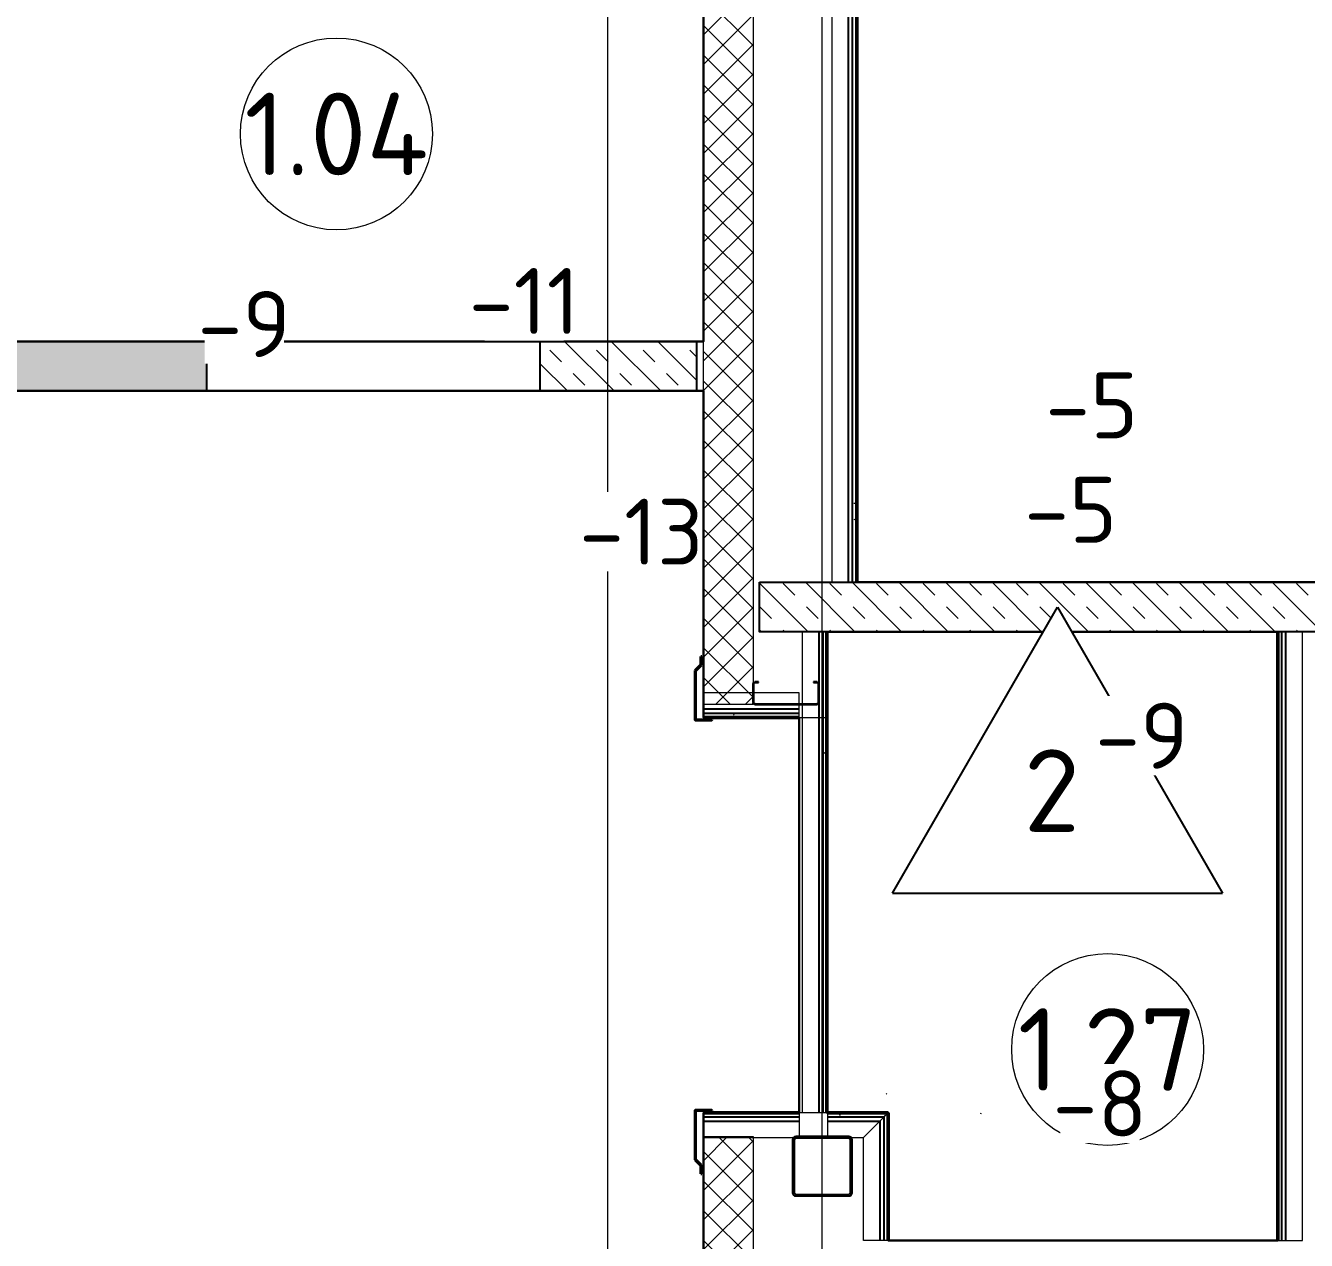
# Model space of a CAD drawing. Header units: metres. Extents: x -7665 to -5405, y -4871 to -3608.
# Drawn here: x -5515.901 to -5512.019, y -4859.607 to -4855.925 of the extents above; entities that cross this region are included whole.
import ezdxf
from ezdxf.enums import TextEntityAlignment as Align

# ---------------------------------------------------------------- set-up
doc = ezdxf.new("R2010")
doc.units = ezdxf.units.M
for name, pattern in [('_ШТР__3__1_5_', [4.5, 3, -1.5]), ('XKITLINE00', [0]), ('Xref_level ST-8$0$DASHDOT', [25.4, 12.7, -6.35, 0, -6.35])]:
    doc.linetypes.add(name, pattern=pattern)
for name, color, linetype in [('01', 123, 'Continuous'), ('A-Wall', 113, 'Continuous'), ('Part', 7, 'Continuous'), ('высотные отклонения', 7, 'Continuous'), ('Лестницы', 7, 'Continuous'), ('Основной', 7, 'Continuous'), ('Стены', 7, 'Continuous'), ('Стены ГКЛ (графика)', 7, 'Continuous')]:
    doc.layers.add(name, color=color, linetype=linetype)
doc.layers.add('_5-1_Площадь помещений', color=2, linetype='Continuous', lineweight=30, plot=False)
for name, color, linetype, lineweight in [('S-WALL-PATT', 7, 'Continuous', 0), ('Выноски', 7, 'Continuous', 15), ('Обобщенные модели', 7, 'Continuous', 18), ('ОСИ', 250, 'Xref_level ST-8$0$DASHDOT', 5), ('Стены штриховка', 7, 'Continuous', 9)]:
    doc.layers.add(name, color=color, linetype=linetype, lineweight=lineweight)
doc.layers.add('ГКЛ (контур)', color=255, linetype='Continuous', plot=False)
doc.layers.add('ГКЛ Откосы (контур)', color=7, linetype='Continuous', plot=False)
doc.styles.add('Норм 2.5', font='isocpeur.ttf', dxfattribs={"height": 2.5})
pattern_1 = [(0, (12, 6), (3, 300), [3, -300]), (10, (108, 12), (-49.14003004104248, 295.9632704366632), [2.999999999999999, -299.9999999999998]), (20, (54, 78), (-99.78696513534288, 282.9338466657496), [3, -300]), (29.99999999999999, (120, 126), (-147.4019237886467, 261.3076211353316), [3, -300]), (40, (42.00000000000001, 144), (-190.5381495766049, 231.741695764753), [2.999999999999999, -299.9999999999998]), (49.99999999999999, (66, 216), (-227.8849701066338, 195.1344162353187), [3, -300]), (59.99999999999999, (24, 270), (-258.3076211353316, 152.5980762113534), [3, -300]), (70, (120, 264), (-280.8817258057955, 105.4251208600584), [2.999999999999999, -299.9999999999998]), (80, (192, 276), (-294.9213813706616, 55.04887655911575), [2.999999999999999, -299.9999999999998]), (90, (228, 204), (-300, 3.000000000000018), [3, -300]), (99.99999999999997, (288, 198), (-295.9632704366632, -49.14003004104247), [3, -299.9999999999999]), (110, (288, 90), (-282.9338466657496, -99.78696513534288), [3, -300]), (120, (234, 54), (-261.3076211353316, -147.4019237886466), [2.999999999999999, -299.9999999999998]), (130, (150, 72), (-231.741695764753, -190.5381495766049), [3, -300]), (140, (204, 126), (-195.1344162353188, -227.8849701066338), [3, -300]), (150, (150, 180), (-152.5980762113533, -258.3076211353316), [3, -300]), (160.0000000000001, (276, 12), (-105.4251208600585, -280.8817258057954), [3, -300])]
pattern_2 = [(315, (-8245.935953851736, -4184.874212591381), (0.07071067811865477, 0.07071067811865474), []), (315, (-8245.865253851736, -4184.874212591381), (0.07071067811865477, 0.07071067811865474), [0.05, -0.05])]
pattern_3 = [(45, (0, 0), (-44.90128060534577, 44.90128060534577), []), (135, (0, 0), (-44.90128060534577, -44.90128060534576), [])]

# ---------------------------------------------------------------- blocks, each defined once
blk = doc.blocks.new('*U188')
at = {"layer": 'A-Wall', "linetype": 'Continuous', "lineweight": 18}
h = blk.add_hatch(dxfattribs=at)
h.set_pattern_fill('GENERAL_TEXTURE', color=30, scale=300, style=0, pattern_type=2)
h.set_pattern_definition(pattern_1)
h.paths.add_polyline_path([(12.5, 0), (12.5, -12.5), (530.7155004115775, -12.5), (530.7155004115775, 0)], flags=0)
at = {"layer": 'A-Wall', "color": 30, "linetype": 'Continuous', "lineweight": 50}
blk.add_line((0.8847013400118158, -1.347017690507073), (290.8847013401282, -1.347017690507073), dxfattribs=at)
at = {"layer": 'A-Wall', "color": 11, "linetype": 'Continuous', "lineweight": 25}
for p, q in [((0.8847013400118158, -13.84701769050707), (290.8847013401282, -13.84701769050707)), ((0.8847013400118158, -26.34701769050707), (290.8847013401282, -26.34701769050707))]:
    blk.add_line(p, q, dxfattribs=at)
at = {"layer": 'A-Wall', "color": 8, "linetype": 'Continuous', "lineweight": 0}
blk.add_line((0.8847013400118158, -76.34701769050707), (290.8847013401282, -76.34701769050707), dxfattribs=at)
for points in [[(0.8847013400118158, -1.347017690507073), (0.8847013400118158, -76.34701769050707)], [(290.8847013401282, -1.347017690507073), (290.8847013401282, -76.34701769050707)]]:
    blk.add_lwpolyline(points, dxfattribs=at)
blk = doc.blocks.new('*U77')
at = {"layer": 'A-Wall', "linetype": 'Continuous', "lineweight": 18}
h = blk.add_hatch(dxfattribs=at)
h.set_pattern_fill('GENERAL_TEXTURE', color=30, scale=300, style=0, pattern_type=2)
h.set_pattern_definition(pattern_1)
h.paths.add_polyline_path([(12.5, 0), (12.5, -12.5), (530.7155004115775, -12.5), (530.7155004115775, 0)], flags=0)
at = {"layer": 'A-Wall', "color": 30, "linetype": 'Continuous', "lineweight": 50}
blk.add_line((0.8847013400118158, -1.347017690507073), (3390.084150746832, -1.347017690507073), dxfattribs=at)
at = {"layer": 'A-Wall', "color": 11, "linetype": 'Continuous', "lineweight": 25}
for p, q in [((0.8847013400118158, -13.84701769050707), (3402.584150746832, -13.84701769050707)), ((0.8847013400118158, -26.34701769050707), (3415.084150746832, -26.34701769050707))]:
    blk.add_line(p, q, dxfattribs=at)
at = {"layer": 'A-Wall', "color": 8, "linetype": 'Continuous', "lineweight": 0}
blk.add_line((0.8847013400118158, -76.34701769050706), (3465.084150746832, -76.34701769050707), dxfattribs=at)
for points in [[(0.8847013400118158, -1.347017690507073), (0.8847013400118158, -76.34701769050706)], [(3465.084150746832, -76.34701769050707), (3390.084150746832, -1.347017690507073)]]:
    blk.add_lwpolyline(points, dxfattribs=at)
blk = doc.blocks.new('*U15')
for points in [[(-80.00000000000001, -89.99999999999999), (80.00000000000001, -90, 0.4142135623730951), (90, -79.99999999999999), (90.00000000000001, 79.99999999999999, 0.4142135623730955), (80.00000000000001, 90), (-80.00000000000001, 90.00000000000001, 0.4142135623730947), (-89.99999999999997, 79.99999999999999), (-90, -79.99999999999999, 0.4142135623730947)], [(-80.00000000000001, -84.99999999999997), (80.00000000000001, -84.99999999999999, 0.4142135623730943), (84.99999999999999, -80), (85, 80, 0.4142135623730951), (80.00000000000001, 84.99999999999999), (-80.00000000000001, 85, 0.4142135623730933), (-84.99999999999996, 80), (-84.99999999999999, -80, 0.4142135623730933)]]:
    blk.add_lwpolyline(points, format="xyb", close=True)
blk = doc.blocks.new('*U51')
at = {"layer": 'S-WALL-PATT', "lineweight": 0, "true_color": 0x636466}
h = blk.add_hatch(dxfattribs=at)
h.set_pattern_fill('ANSI37', color=251, scale=20)
h.set_pattern_definition(pattern_3)
h.paths.add_polyline_path([(-150, 0), (-1.4210854715202e-14, 0), (1.4210854715202e-14, 4230), (-150, 4230)])
at = {"color": 0}
blk.add_lwpolyline([(-150, 0), (0, 0), (0, 4230), (-150, 4230)], close=True, dxfattribs=at)
blk = doc.blocks.new('*U52')
at = {"layer": 'S-WALL-PATT', "lineweight": 0, "true_color": 0x636466}
h = blk.add_hatch(dxfattribs=at)
h.set_pattern_fill('ANSI37', color=251, scale=20)
h.set_pattern_definition(pattern_3)
h.paths.add_polyline_path([(-150, 0), (0, 0), (0, 6720), (-150, 6720)])
at = {"color": 0}
blk.add_lwpolyline([(-150, 0), (0, 0), (0, 6720), (-150, 6720)], close=True, dxfattribs=at)
blk = doc.blocks.new('СТ1')
at = {"layer": 'Part', "linetype": 'XKITLINE00'}
for p, q in [((0, 64.96530189411715), (0.06107134884223342, 65.81919092370663)), ((0, -123.0346981058829), (0, 64.96530189411715)), ((2.045771019998938, 65.53383419092279), (2, 64.89387171296403)), ((2, -122.9632679247297), (2, 64.89387171296403)), ((5.146110970526934, 70.90423054539133), (6, 70.96530189411715)), ((6.071430181153119, 68.96530189411715), (5.431467703077942, 68.91953087435104)), ((6, 70.96530189411715), (62, 70.96530189411715)), ((6.071430181153119, 68.96530189411715), (61.92856981884688, 68.96530189411715)), ((62.56853229692206, 68.91953087435104), (61.92856981884688, 68.96530189411715)), ((62, 70.96530189411715), (62.85388902947307, 70.90423054539133)), ((65.87564456090331, 65.87564456101973), (67.45779197197407, 67.45779197209049)), ((66, 64.89387171296403), (65.95422898046672, 65.53383419092279)), ((66, 53.96530189411715), (66, 64.89387171296403)), ((68, 53.96530189411715), (66, 53.96530189411715)), ((67.93892865115777, 65.81919092370663), (68, 64.96530189411715)), ((68, 64.96530189411715), (68, 53.96530189411715)), ((0, 0), (2, 2)), ((66, -112.0346981058829), (68, -112.0346981058829)), ((66, -122.9632679247297), (66, -112.0346981058829)), ((68, -112.0346981058829), (68, -123.0346981058829)), ((0.06107134884223342, -123.8885871354723), (0, -123.0346981058829)), ((2, -122.9632679247297), (2.045771019998938, -123.6032304026885)), ((6, -129.0346981058829), (5.146110970526934, -128.973626757157)), ((5.431467703077942, -126.9889270861167), (6.071430181153119, -127.0346981058829)), ((6, -129.0346981058829), (62, -129.0346981058829)), ((6.071430181153119, -127.0346981058829), (61.92856981884688, -127.0346981058829)), ((61.92856981884688, -127.0346981058829), (62.56853229692206, -126.9889270861167)), ((62.85388902947307, -128.973626757157), (62, -129.0346981058829)), ((65.95422898046672, -123.6032304026885), (66, -122.9632679247297)), ((68, -123.0346981058829), (67.93892865115777, -123.8885871354723))]:
    blk.add_line(p, q, dxfattribs=at)
for centre, radius, start, end in [((6, 64.96530189411715), 5.99999999999228, 98.18181817978395, 171.8181818202161), ((6, 64.96530189411715), 3.994891212612249, 98.18181817978395, 171.8181818202161), ((62, 64.96530189411715), 3.994891212614952, 8.181818179783926, 81.81818182021608), ((62, 64.96530189411715), 5.999999999996499, 8.181818179783926, 81.81818182021608), ((6, -123.0346981058829), 6.000000000000719, 188.1818181797839, 261.8181818202161), ((6, -123.0346981058829), 3.994891212611036, 188.1818181797839, 261.8181818202161), ((62, -123.0346981058829), 3.994891212615256, 278.1818181797839, 351.8181818202161), ((62, -123.0346981058829), 5.999999999992887, 278.1818181797839, 351.8181818202161)]:
    blk.add_arc(centre, radius, start, end, dxfattribs=at)
blk = doc.blocks.new('*U153')
at = {"layer": 'A-Wall', "linetype": 'Continuous', "lineweight": 18}
h = blk.add_hatch(dxfattribs=at)
h.set_pattern_fill('GENERAL_TEXTURE', color=30, scale=300, style=0, pattern_type=2)
h.set_pattern_definition(pattern_1)
h.paths.add_polyline_path([(12.5, 0), (12.5, -12.5), (530.7155004115775, -12.5), (530.7155004115775, 0)], flags=0)
at = {"layer": 'A-Wall', "color": 30, "linetype": 'Continuous', "lineweight": 50}
blk.add_line((0.8847013400118158, -1.347017690507073), (1845.884701340012, -1.347017690507073), dxfattribs=at)
at = {"layer": 'A-Wall', "color": 11, "linetype": 'Continuous', "lineweight": 25}
for p, q in [((0.8847013400118158, -13.84701769050707), (1845.884701340012, -13.84701769050707)), ((0.8847013400118158, -26.34701769050707), (1845.884701340012, -26.34701769050707))]:
    blk.add_line(p, q, dxfattribs=at)
at = {"layer": 'A-Wall', "color": 8, "linetype": 'Continuous', "lineweight": 0}
blk.add_line((0.8847013400118158, -76.34701769050707), (1845.884701340012, -76.34701769050707), dxfattribs=at)
for points in [[(0.8847013400118158, -1.347017690507073), (0.8847013400118158, -76.34701769050707)], [(1845.884701340012, -1.347017690507073), (1845.884701340012, -76.34701769050707)]]:
    blk.add_lwpolyline(points, dxfattribs=at)
blk = doc.blocks.new('*U156')
at = {"layer": 'A-Wall', "linetype": 'Continuous', "lineweight": 18}
h = blk.add_hatch(dxfattribs=at)
h.set_pattern_fill('GENERAL_TEXTURE', color=30, scale=300, style=0, pattern_type=2)
h.set_pattern_definition(pattern_1)
h.paths.add_polyline_path([(12.5, 0), (12.5, -12.5), (530.7155004115775, -12.5), (530.7155004115775, 0)], flags=0)
at = {"layer": 'A-Wall', "color": 30, "linetype": 'Continuous', "lineweight": 50}
blk.add_line((0.8847013400118158, -1.347017690507073), (184.8847013400118, -1.347017690507073), dxfattribs=at)
at = {"layer": 'A-Wall', "color": 11, "linetype": 'Continuous', "lineweight": 25}
for p, q in [((0.8847013400118158, -13.84701769050707), (172.3847013400118, -13.84701769050707)), ((0.8847013400118158, -26.34701769050707), (159.8847013400118, -26.34701769050707))]:
    blk.add_line(p, q, dxfattribs=at)
at = {"layer": 'A-Wall', "color": 8, "linetype": 'Continuous', "lineweight": 0}
blk.add_line((0.8847013400118158, -76.34701769050706), (109.8847013400118, -76.34701769050707), dxfattribs=at)
for points in [[(0.8847013400118158, -1.347017690507073), (0.8847013400118158, -76.34701769050706)], [(109.8847013400118, -76.34701769050707), (184.8847013400118, -1.347017690507073)]]:
    blk.add_lwpolyline(points, dxfattribs=at)
blk = doc.blocks.new('*U154')
at = {"layer": 'A-Wall', "linetype": 'Continuous', "lineweight": 18}
h = blk.add_hatch(dxfattribs=at)
h.set_pattern_fill('GENERAL_TEXTURE', color=30, scale=300, style=0, pattern_type=2)
h.set_pattern_definition(pattern_1)
h.paths.add_polyline_path([(12.5, 0), (12.5, -12.5), (530.7155004115775, -12.5), (530.7155004115775, 0)], flags=0)
at = {"layer": 'A-Wall', "color": 30, "linetype": 'Continuous', "lineweight": 50}
blk.add_line((0.8847013400118158, -1.347017690507073), (1458.411041691452, -1.347017690507073), dxfattribs=at)
at = {"layer": 'A-Wall', "color": 11, "linetype": 'Continuous', "lineweight": 25}
for p, q in [((0.8847013400118158, -13.84701769050707), (1458.411041691452, -13.84701769050707)), ((0.8847013400118158, -26.34701769050707), (1458.411041691452, -26.34701769050707))]:
    blk.add_line(p, q, dxfattribs=at)
at = {"layer": 'A-Wall', "color": 8, "linetype": 'Continuous', "lineweight": 0}
blk.add_line((0.8847013400118158, -76.34701769050707), (1458.411041691452, -76.34701769050707), dxfattribs=at)
for points in [[(0.8847013400118158, -1.347017690507073), (0.8847013400118158, -76.34701769050707)], [(1458.411041691452, -1.347017690507073), (1458.411041691452, -76.34701769050707)]]:
    blk.add_lwpolyline(points, dxfattribs=at)
blk = doc.blocks.new('*U155')
at = {"layer": 'A-Wall', "linetype": 'Continuous', "lineweight": 18}
h = blk.add_hatch(dxfattribs=at)
h.set_pattern_fill('GENERAL_TEXTURE', color=30, scale=300, style=0, pattern_type=2)
h.set_pattern_definition(pattern_1)
h.paths.add_polyline_path([(12.5, 0), (12.5, -12.5), (530.7155004115775, -12.5), (530.7155004115775, 0)], flags=0)
at = {"layer": 'A-Wall', "color": 30, "linetype": 'Continuous', "lineweight": 50}
blk.add_line((0.8847013400118158, -1.347017690507073), (388.0393470061426, -1.347017690507073), dxfattribs=at)
at = {"layer": 'A-Wall', "color": 11, "linetype": 'Continuous', "lineweight": 25}
for p, q in [((0.8847013400118158, -13.84701769050707), (375.5393470061426, -13.84701769050707)), ((0.8847013400118158, -26.34701769050707), (363.0393470061426, -26.34701769050707))]:
    blk.add_line(p, q, dxfattribs=at)
at = {"layer": 'A-Wall', "color": 8, "linetype": 'Continuous', "lineweight": 0}
blk.add_line((0.8847013400118158, -76.34701769050706), (313.0393470061426, -76.34701769050707), dxfattribs=at)
for points in [[(0.8847013400118158, -1.347017690507073), (0.8847013400118158, -76.34701769050706)], [(313.0393470061426, -76.34701769050707), (388.0393470061426, -1.347017690507073)]]:
    blk.add_lwpolyline(points, dxfattribs=at)
blk = doc.blocks.new('ФЭ_Дверь сбоку (из гаража в тамбур)')
at = {"layer": 'Обобщенные модели', "lineweight": 9}
h = blk.add_hatch(dxfattribs=at)
h.set_pattern_fill('FP_4', color=256, style=0, pattern_type=2)
h.set_pattern_definition([(45, (345.3553390593333, 6.821210263296962e-13), (-106.0660171779821, 106.0660171779821), [])])
h.paths.add_polyline_path([(27400.35533905942, -294.9999999998949), (27417.35533905942, -277.9999999998988), (27416.94112549704, -276.9999999998947), (27399.94112549704, -293.9999999998951), (27290.76955262179, -293.9999999998948), (27273.76955262179, -276.9999999998943), (27273.35533905942, -277.9999999998984), (27290.35533905941, -294.9999999998946)], flags=0)
h.paths.add_polyline_path([(27442.35533905941, -275.999999999895), (27443.35533905941, -274.9999999998996), (27433.35533905942, -275.999999999895)], flags=0)
h.paths.add_polyline_path([(27257.35533905942, -275.9999999998944), (27257.35533905942, -274.9999999998947), (27248.35533905942, -275.9999999998944)], flags=0)
at = {"layer": 'Обобщенные модели', "lineweight": 40}
for p, q in [((27416.94112549701, -276.9999999998936), (27399.94112549701, -293.9999999998934)), ((27400.35533905938, -294.9999999998934), (27417.35533905938, -277.9999999998936)), ((27442.35533905938, -276.9999999998938), (27416.94112549701, -276.9999999998936)), ((27417.35533905938, -277.9999999998936), (27443.35533905939, -277.9999999998938)), ((27443.35533905939, -274.9999999998937), (27433.35533905939, -274.9999999998936)), ((27433.35533905939, -274.9999999998936), (27433.35533905939, -275.9999999998936)), ((27433.35533905939, -275.9999999998936), (27442.35533905938, -275.9999999998938)), ((27442.35533905938, -275.9999999998938), (27442.35533905938, -276.9999999998938)), ((27443.35533905939, -277.9999999998938), (27443.35533905939, -274.9999999998937))]:
    blk.add_line(p, q, dxfattribs=at)
for points in [[(27400.35533905938, -294.9999999998934), (27250.35533905938, -294.9999999998934), (27250.35533905938, -244.9999999998934), (27251.35533905938, -244.9999999998934)], [(27399.94112549701, -293.9999999998934), (27251.35533905938, -293.9999999998934), (27251.35533905938, -244.9999999998934)]]:
    blk.add_lwpolyline(points, dxfattribs=at)
blk = doc.blocks.new('Номер_помещения')
blk.add_wipeout([(-5, 0), (0, 8.659999999999854), (5, 0)])
for p, q in [((-5, 0), (0, 8.659999999999854)), ((0, 8.659999999999854), (5, 0)), ((-5, 0), (5, 0))]:
    blk.add_line(p, q)
at = {"style": 'Норм 2.5'}
blk.add_attdef('НОМЕР', text='', height=2.5, dxfattribs=at).set_placement((-0.1712660301878657, 3.102129743254984), align=Align.MIDDLE_CENTER)
blk = doc.blocks.new('axis_name')
at = {"lineweight": 9}
blk.add_circle((0, 0), 2.907122088250071, dxfattribs=at)
at = {"style": 'Норм 2.5'}
blk.add_attdef('AXIS_NAME', text='', height=2.5, dxfattribs=at).set_placement((0, 0), align=Align.MIDDLE_CENTER)

msp = doc.modelspace()

# ---------------------------------------------------------------- hatches: boundary and pattern name
at = {"layer": 'Стены штриховка'}
h = msp.add_hatch(dxfattribs=at)
h.set_pattern_fill('ASHLER', color=256, scale=0.2, angle=270, pattern_type=2)
h.set_pattern_definition(pattern_2)
h.paths.add_polyline_path([(-5515.351365646553, -4856.882081335557), (-5528.666365646553, -4856.882081335557), (-5528.666365646553, -4857.032081335557), (-5515.351365646553, -4857.032081335557)])
h.paths.add_polyline_path([(-5518.656365646552, -4853.752081335562), (-5518.806615561216, -4853.752081335562), (-5518.806615561216, -4856.882081335557), (-5518.656365646552, -4856.882081335557)])
h.paths.add_polyline_path([(-5515.946365646552, -4853.882081335562), (-5516.096615561216, -4853.882081335562), (-5516.096615561216, -4856.882081335557), (-5515.946365646552, -4856.882081335557)])
h.paths.add_polyline_path([(-5515.946365646552, -4853.752081335562), (-5516.096615561216, -4853.752081335562), (-5516.096615561216, -4853.882081335562), (-5515.946365646552, -4853.882081335562)])
h.paths.add_polyline_path([(-5523.656365646552, -4853.882081335562), (-5523.806615561216, -4853.882081335562), (-5523.806615561216, -4856.881831420894), (-5523.656365646552, -4856.881831420894)])
h.paths.add_polyline_path([(-5523.656365646552, -4853.751831420899), (-5523.806615561216, -4853.751831420899), (-5523.806615561216, -4853.882081335562), (-5523.656365646552, -4853.882081335562)])
h = msp.add_hatch(dxfattribs=at)
h.set_pattern_fill('ASHLER', color=256, scale=0.2, angle=270, pattern_type=2)
h.set_pattern_definition(pattern_2)
h.paths.add_polyline_path([(-5514.136365646553, -4856.882081335557), (-5514.341365646553, -4856.882081335557), (-5514.341365646553, -4857.032081335557), (-5514.136365646553, -4857.032081335557)])
h.paths.add_polyline_path([(-5513.866365646552, -4856.882081335557), (-5514.136365646553, -4856.882081335557), (-5514.136365646553, -4857.032081335557), (-5513.866365646552, -4857.032081335557)])
h = msp.add_hatch(dxfattribs=at)
h.set_pattern_fill('ASHLER', color=256, scale=0.2, angle=270, pattern_type=2)
h.set_pattern_definition(pattern_2)
h.paths.add_polyline_path([(-5507.731365646553, -4857.612081335562), (-5513.676365646553, -4857.612081335562), (-5513.676365646553, -4857.762081335562), (-5507.731365646553, -4857.762081335562)])
h.paths.add_polyline_path([(-5512.786147060834, -4857.754902755347), (-5512.786147060834, -4857.612081335562)], flags=16)

# ---------------------------------------------------------------- linework, layer by layer
at = {"layer": '_5-1_Площадь помещений'}
for points in [[(-5515.946365646552, -4853.732081335562), (-5515.946365646552, -4856.882081335557), (-5513.846365646553, -4856.882081335557), (-5513.845663210954, -4854.648783771159), (-5514.407365646553, -4854.087081335562), (-5514.407365646553, -4853.732081335562), (-5515.946365646552, -4853.732081335562)], [(-5528.686365646553, -4857.032081335557), (-5513.846365646553, -4857.032081335557), (-5513.846365646553, -4858.022008048664), (-5513.556365646549, -4858.022008048665), (-5513.556365646553, -4859.219926689896), (-5513.846365646553, -4859.220008048541), (-5513.846365646553, -4859.678380854995), (-5514.310365646553, -4859.678380854995), (-5514.310365646553, -4860.142380854996), (-5513.846365646553, -4860.142380854996), (-5513.846365646553, -4865.672081335562), (-5514.647365646552, -4865.672081335562), (-5514.645449487012, -4865.777087674), (-5517.858365646599, -4865.777087674)], [(-5513.472365646553, -4857.762400349545), (-5512.106365646553, -4857.762081335562), (-5512.106365646553, -4859.607081335562), (-5513.286365646552, -4859.607081335562), (-5513.286365646552, -4859.219926689896), (-5513.470365646641, -4859.219926689896), (-5513.470365646641, -4857.762400349545)]]:
    msp.add_lwpolyline(points, dxfattribs=at)
at = {"layer": '_5-1_Площадь помещений', "elevation": -0.0090000000000003}
msp.add_lwpolyline([(-5513.381938066628, -4857.611196469767), (-5513.381908196083, -4854.22199702036), (-5513.220938066629, -4854.22199702036), (-5513.220938066628, -4853.93399702036), (-5511.581761664559, -4853.93399702036), (-5511.581761664561, -4855.23299702036), (-5507.198933775124, -4855.233124628739), (-5507.198933775124, -4853.939997020359), (-5504.311464622511, -4853.939997020359), (-5504.311464622511, -4857.611381847582), (-5509.156444878635, -4857.611381847582), (-5509.156444878635, -4857.327081335324), (-5509.585444878635, -4857.327081335324), (-5509.585444878635, -4857.612081335562), (-5513.381938066628, -4857.612081335562)], dxfattribs=at)
at = {"layer": 'ГКЛ (контур)', "elevation": -0.0090000000000003}
msp.add_lwpolyline([(-5513.381938066628, -4857.611196469767), (-5513.381938066628, -4854.22199718453), (-5513.220938066629, -4854.22111231902), (-5513.220938066629, -4853.93399702036), (-5511.45676166456, -4853.93399702036)], dxfattribs=at)
at = {"layer": 'ГКЛ (контур)'}
for points in [[(-5513.472365646553, -4857.762400349545), (-5513.472365646553, -4859.219926689896), (-5513.286365646552, -4859.219926689896), (-5513.286365646552, -4859.607081335562)], [(-5512.106365646553, -4857.762081335562), (-5512.106365646553, -4859.607081335562)]]:
    msp.add_lwpolyline(points, dxfattribs=at)
at = {"layer": 'ГКЛ Откосы (контур)'}
for points in [[(-5513.556365646553, -4858.022008048664), (-5513.846365646553, -4858.022008048664)], [(-5513.556365646553, -4859.220008048541), (-5513.846365646553, -4859.220008048541)]]:
    msp.add_lwpolyline(points, dxfattribs=at)
at = {"layer": 'Лестницы', "linetype": '_ШТР__3__1_5_', "lineweight": 0, "ltscale": 3}
msp.add_lwpolyline([(-5513.556365646549, -4858.022008048664), (-5513.472365646549, -4858.022008048664), (-5513.472365646553, -4859.219926689896), (-5513.556365646553, -4859.219926689896), (-5513.556365646549, -4858.022008048664)], dxfattribs=at)
at = {"layer": 'ОСИ'}
for p, q in [((-5513.486365646552, -4867.205464102768), (-5513.486365646552, -4852.046484797036)), ((-5514.136365646553, -4867.205464102768), (-5514.136365646553, -4852.559042681536))]:
    msp.add_line(p, q, dxfattribs=at)
at = {"layer": 'Стены'}
for points in [[(-5513.866365646552, -4856.882081335557), (-5528.666365646553, -4856.882081335557), (-5528.666365646553, -4857.032081335557), (-5513.866365646552, -4857.032081335557)], [(-5513.676365646553, -4857.612081335562), (-5483.296365646553, -4857.612081335562), (-5483.296365646553, -4857.762081335562), (-5513.676365646553, -4857.762081335562)]]:
    msp.add_lwpolyline(points, close=True, dxfattribs=at)
for points in [[(-5515.351365646553, -4857.032081335557), (-5515.351365646553, -4856.882081335557)], [(-5514.341365646553, -4857.032081335557), (-5514.341365646553, -4856.882081335557)]]:
    msp.add_lwpolyline(points, dxfattribs=at)
at = {"layer": 'Стены ГКЛ (графика)', "color": 30, "lineweight": 50}
msp.add_lwpolyline([(-5513.472365646553, -4858.057461420894), (-5513.472365646553, -4859.219926689896)], dxfattribs=at)

# ---------------------------------------------------------------- block references
at = {"color": 1, "xscale": -0.001, "yscale": 0.001, "zscale": 0.001, "rotation": 270}
msp.add_blockref('СТ1', (-5513.567330948446, -4857.982142406911), dxfattribs=at)
at = {"layer": '01', "xscale": 0.1, "yscale": 0.1, "zscale": 0.1}
for p, values in [((-5514.958831779767, -4856.253102824376), {'AXIS_NAME': '1.04'}), ((-5512.621820002855, -4859.027968328799), {'AXIS_NAME': '1.27'})]:
    msp.add_blockref('axis_name', p, dxfattribs=at).add_auto_attribs(values)
at = {"layer": 'Выноски', "xscale": -0.001, "yscale": 0.001, "zscale": 0.001, "rotation": 180}
for name, p in [('*U51', (-5513.696365646552, -4853.752081335562)), ('*U52', (-5513.696365646552, -4859.292081335562))]:
    msp.add_blockref(name, p, dxfattribs=at)
at = {"layer": 'Обобщенные модели', "yscale": 0.001, "zscale": 0.001, "rotation": 270}
for p, xscale in [((-5513.576634625167, -4885.279926701476), -0.001), ((-5513.576634625167, -4831.962008037084), 0.001)]:
    msp.add_blockref('ФЭ_Дверь сбоку (из гаража в тамбур)', p, dxfattribs=dict(at, xscale=xscale))
at = {"layer": 'Основной', "xscale": 0.001, "yscale": 0.001, "zscale": 0.001}
msp.add_blockref('*U15', (-5513.486365646552, -4859.382081335562), dxfattribs=at)
at = {"layer": 'Стены ГКЛ (графика)', "yscale": 0.001, "zscale": 0.001}
for name, p, xscale, rotation in [('*U77', (-5513.380591048938, -4857.612081171106, -0.0090000000000003), -0.001, 270), ('*U154', (-5513.471018628862, -4857.761515648204), 0.001, 270), ('*U153', (-5512.107712664243, -4859.607966036902), 0.001, 90.00000000000001), ('*U188', (-5513.555480945212, -4858.023355066354), 0.001, 180), ('*U155', (-5513.285018628862, -4859.607966036902), -0.001, 270)]:
    msp.add_blockref(name, p, dxfattribs=dict(at, xscale=xscale, rotation=rotation))
at = {"layer": 'Стены ГКЛ (графика)', "xscale": 0.001, "yscale": 0.001, "zscale": 0.001}
for name, p in [('*U188', (-5513.847250347892, -4859.21866103085)), ('*U156', (-5513.47125034798, -4859.218579672293))]:
    msp.add_blockref(name, p, dxfattribs=at)

# ---------------------------------------------------------------- next in the draw order: block references
at = {"layer": '01', "xscale": 0.1, "yscale": 0.1, "zscale": 0.1}
msp.add_blockref('Номер_помещения', (-5512.773582022195, -4858.553742092027), dxfattribs=at).add_auto_attribs({'НОМЕР': '2'})

# ---------------------------------------------------------------- next in the draw order: texts
at = {"layer": 'высотные отклонения', "char_height": 0.2, "width": 0.2, "attachment_point": 5, "style": 'Норм 2.5', "bg_fill": 3, "box_fill_scale": 1.1, "bg_fill_color": 256, "bg_fill_true_color": 13158600, "bg_fill_transparency": 0}
for s, insert in [('-11', (-5514.389689824267, -4856.759416992211, 20.639)), ('-9', (-5515.237904437232, -4856.829154654129, 20.641)), ('-5', (-5512.669790099305, -4857.075695497267, 20.645)), ('-5', (-5512.733477555626, -4857.392171780592, 20.645)), ('-13', (-5514.034753134666, -4857.458700308454, 20.637)), ('-8', (-5512.644913366223, -4859.191635146253, 20.642))]:
    msp.add_mtext(s, dxfattribs=dict(at, insert=insert))

# ---------------------------------------------------------------- next in the draw order: texts
at = {"layer": 'высотные отклонения', "insert": (-5512.517795667358, -4858.076989955784, 20.641), "char_height": 0.2, "width": 0.2, "attachment_point": 5, "style": 'Норм 2.5', "bg_fill": 3, "box_fill_scale": 1.1, "bg_fill_color": 256, "bg_fill_true_color": 13158600, "bg_fill_transparency": 0}
msp.add_mtext('-9', dxfattribs=at)

doc.saveas('drawing.dxf')
